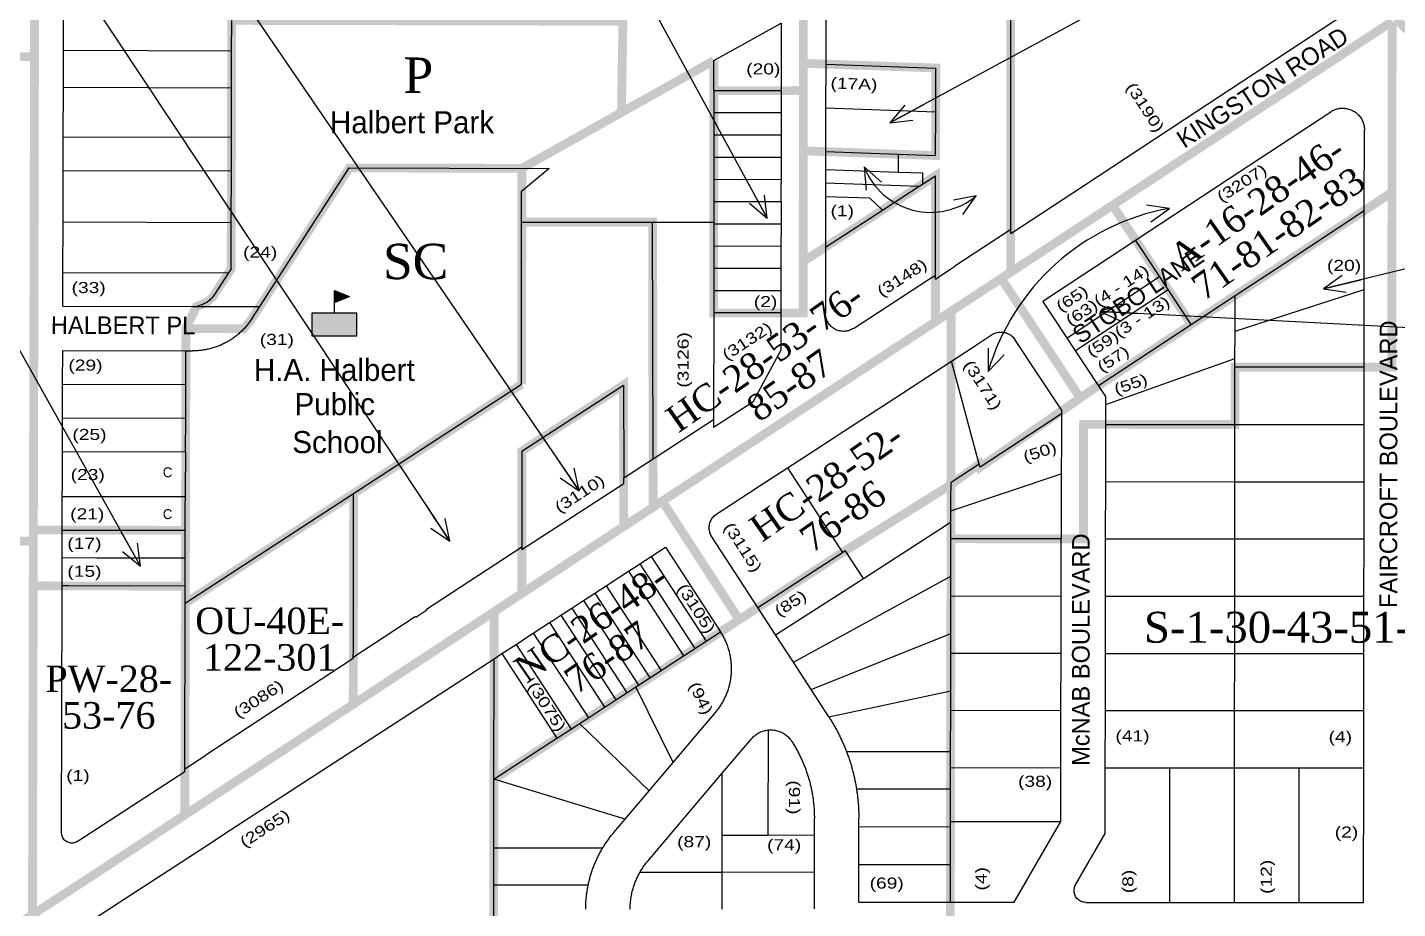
# Model space of a CAD drawing. Header units: millimetres. Extents: x 1745962 to 1749233, y 4525379 to 4529927.
# Drawn here: x 1747694 to 1748314, y 4528018 to 4528417 of the extents above; entities that cross this region are included whole.
import ezdxf
from ezdxf.enums import TextEntityAlignment as Align

# ---------------------------------------------------------------- set-up
doc = ezdxf.new("R2010")
doc.units = ezdxf.units.MM
doc.header["$LTSCALE"] = 10
doc.header["$MEASUREMENT"] = 0
for name, color, linetype in [('AROLL_ADDRESS', 44, 'Continuous'), ('AROLL_LOTS', 8, 'Continuous'), ('AROLL_ROADS', 7, 'Continuous'), ('CONSENT_AROLL', 8, 'Continuous'), ('INSTITUTE', 200, 'Continuous'), ('PARKS', 62, 'Continuous'), ('ZONING_STANDARDS', 140, 'Continuous'), ('ZONING_ZONES', 140, 'Continuous')]:
    doc.layers.add(name, color=color, linetype=linetype)
doc.styles.add('DUTCH', font='dutcheb.ttf')
doc.styles.add('Univers Condensed', font='UNVR57W.TTF')
doc.styles.add('Univers Light Condensed', font='unvr47a.ttf')

# ---------------------------------------------------------------- blocks, each defined once
blk = doc.blocks.new('PS')
at = {"layer": 'INSTITUTE'}
for p, q in [((0, 4.78), (0, 10.24)), ((0, 10.24), (6.82, 7.51)), ((0, 4.78), (6.82, 7.51)), ((0, 0), (0, 4.78))]:
    blk.add_line(p, q, dxfattribs=at)
blk.add_lwpolyline([(-10.24, -10.24), (10.24, -10.24), (10.24, 0), (-10.24, 0)], close=True, dxfattribs=at)
for points in [[(0, 10.24), (6.82, 7.51), (0, 4.78)], [(-10.24, 0), (10.24, 0), (-10.24, -10.24), (10.24, -10.24)]]:
    blk.add_solid(points, dxfattribs=at)
blk = doc.blocks.new('ARROW-1')
blk.add_line((0, 0), (1.75, 0))
blk.add_lwpolyline([(0.972, 0.389), (0, 0), (0.972, -0.389)])

msp = doc.modelspace()

# ---------------------------------------------------------------- linework, layer by layer
at = {"layer": 'AROLL_LOTS'}
for p, q in [((1748217.65, 4528375.15), (1748313.97, 4528438.43)), ((1748055.34, 4528429.93), (1748055.3, 4528400.2)), ((1748139.2, 4528341.76), (1748139.09, 4528425.04)), ((1747710.12, 4528406.44), (1747710.16, 4528420.16)), ((1747786.3, 4528406.27), (1747786.33, 4528419.99)), ((1748021.5, 4528411.12), (1748035.13, 4528418.66)), ((1748035.13, 4528418.66), (1748035.12, 4528411.11)), ((1748004.64, 4528401.77), (1748021.5, 4528411.12)), ((1748035.12, 4528411.11), (1748035.11, 4528388.19)), ((1747710.08, 4528389.69), (1747710.12, 4528406.44)), ((1747710.12, 4528406.44), (1747786.3, 4528406.27)), ((1747786.26, 4528389.51), (1747786.3, 4528406.27)), ((1748004.64, 4528388.21), (1748004.64, 4528401.77)), ((1748055.3, 4528400.2), (1748055.28, 4528380.39)), ((1748055.3, 4528400.2), (1748105.2, 4528398.43)), ((1748105.13, 4528378.62), (1748105.2, 4528398.43)), ((1747710.03, 4528367.29), (1747710.08, 4528389.69)), ((1747710.08, 4528389.69), (1747786.26, 4528389.51)), ((1747786.22, 4528367.12), (1747786.26, 4528389.51)), ((1748004.64, 4528388.21), (1748004.62, 4528378.12)), ((1748004.64, 4528388.21), (1748035.11, 4528388.19)), ((1748035.11, 4528388.19), (1748035.1, 4528378.1)), ((1748055.28, 4528380.39), (1748055.26, 4528360.58)), ((1748055.28, 4528380.39), (1748105.13, 4528378.62)), ((1748105.08, 4528358.82), (1748105.13, 4528378.62)), ((1748237.64, 4528348.15), (1748284.01, 4528378.64)), ((1748035.1, 4528378.1), (1748004.62, 4528378.12)), ((1748004.62, 4528378.12), (1748004.62, 4528368.03)), ((1748035.1, 4528378.1), (1748035.1, 4528368.01)), ((1748172.01, 4528345.17), (1748217.65, 4528375.15)), ((1747710.01, 4528359.21), (1747710.03, 4528367.29)), ((1747710.03, 4528367.29), (1747786.22, 4528367.12)), ((1747786.19, 4528359.04), (1747786.22, 4528367.12)), ((1748035.1, 4528368.01), (1748004.62, 4528368.03)), ((1748004.62, 4528368.03), (1748004.62, 4528357.97)), ((1748035.1, 4528368.01), (1748035.09, 4528357.96)), ((1748299.22, 4528333.91), (1748299.27, 4528370.4)), ((1748055.26, 4528360.58), (1748055.24, 4528352.5)), ((1748055.26, 4528360.58), (1748088.15, 4528359.41)), ((1747709.99, 4528352.05), (1747710.01, 4528359.21)), ((1747786.18, 4528351.88), (1747786.19, 4528359.04)), ((1748035.09, 4528357.96), (1748004.62, 4528357.97)), ((1748004.62, 4528357.97), (1748004.62, 4528349.44)), ((1748035.09, 4528357.96), (1748035.08, 4528349.42)), ((1748088.15, 4528359.41), (1748088.14, 4528351.33)), ((1748088.15, 4528359.41), (1748105.08, 4528358.82)), ((1747709.94, 4528328.74), (1747709.99, 4528352.05)), ((1747709.99, 4528352.05), (1747786.18, 4528351.88)), ((1747786.13, 4528328.56), (1747786.18, 4528351.88)), ((1747798.99, 4528290.45), (1747839.58, 4528353.2)), ((1747839.58, 4528353.2), (1747930.09, 4528353)), ((1747930.09, 4528353), (1747917.54, 4528342.51)), ((1748004.62, 4528349.44), (1748004.62, 4528347.91)), ((1748035.08, 4528347.89), (1748004.62, 4528347.91)), ((1748004.62, 4528347.91), (1748004.62, 4528346.39)), ((1748035.08, 4528349.42), (1748035.08, 4528347.89)), ((1748035.08, 4528347.89), (1748035.08, 4528346.38)), ((1748055.24, 4528352.5), (1748088.14, 4528351.33)), ((1748055.24, 4528352.5), (1748055.24, 4528346.4)), ((1748088.14, 4528351.33), (1748099.11, 4528350.95)), ((1748099.11, 4528350.95), (1748099.1, 4528345.82)), ((1748099.1, 4528345.82), (1748105.05, 4528349.68)), ((1748105.03, 4528319.41), (1748105.05, 4528349.68)), ((1748195.64, 4528320.52), (1748237.64, 4528348.15)), ((1747917.55, 4528328.65), (1747917.54, 4528342.51)), ((1748004.62, 4528346.39), (1748004.61, 4528337.86)), ((1748035.08, 4528337.84), (1748035.08, 4528346.38)), ((1748055.24, 4528346.4), (1748055.23, 4528340.3)), ((1748055.24, 4528346.4), (1748097.68, 4528344.9)), ((1748081.06, 4528334.13), (1748097.68, 4528344.9)), ((1748097.68, 4528344.9), (1748099.1, 4528345.82)), ((1748139.09, 4528323.55), (1748172.01, 4528345.17)), ((1748139.09, 4528325.38), (1748139.2, 4528341.76)), ((1748035.08, 4528337.84), (1748004.61, 4528337.86)), ((1748004.61, 4528337.86), (1748004.61, 4528328.73)), ((1748035.08, 4528337.84), (1748035.08, 4528327.78)), ((1748055.23, 4528340.3), (1748055.21, 4528317.38)), ((1748055.23, 4528340.3), (1748075.19, 4528339.6)), ((1748075.19, 4528339.6), (1748081.06, 4528334.13)), ((1748055.21, 4528317.38), (1748081.06, 4528334.13)), ((1748262.85, 4528310.02), (1748299.22, 4528333.91)), ((1748299.2, 4528306.69), (1748299.22, 4528333.91)), ((1747709.88, 4528305.88), (1747709.94, 4528328.74)), ((1747709.94, 4528328.74), (1747786.13, 4528328.56)), ((1747786.08, 4528307.56), (1747786.13, 4528328.56)), ((1747917.55, 4528328.65), (1747976.94, 4528328.67)), ((1747917.61, 4528255.28), (1747917.55, 4528328.65)), ((1747976.94, 4528328.67), (1748004.61, 4528328.73)), ((1747977.12, 4528223.36), (1747976.94, 4528328.67)), ((1748004.61, 4528328.73), (1748004.61, 4528327.8)), ((1748035.08, 4528327.78), (1748004.61, 4528327.8)), ((1748004.61, 4528327.8), (1748004.61, 4528317.73)), ((1748035.08, 4528327.78), (1748035.06, 4528317.72)), ((1748139.09, 4528325.38), (1748113.73, 4528308.72)), ((1748139.09, 4528323.55), (1748139.09, 4528325.38)), ((1748004.61, 4528317.73), (1748004.6, 4528307.69)), ((1748035.06, 4528317.72), (1748004.61, 4528317.73)), ((1748035.06, 4528317.72), (1748035.06, 4528307.66)), ((1748055.21, 4528317.38), (1748055.18, 4528287.5)), ((1748105.02, 4528310.24), (1748105.03, 4528319.41)), ((1748153.64, 4528292.9), (1748195.64, 4528320.52)), ((1748198.16, 4528316.71), (1748195.64, 4528320.52)), ((1748220.84, 4528282.39), (1748198.16, 4528316.71)), ((1748105.02, 4528304.73), (1748105.02, 4528310.24)), ((1747709.85, 4528290.64), (1747709.88, 4528305.88)), ((1747709.88, 4528305.88), (1747784.89, 4528305.71)), ((1747784.89, 4528305.71), (1747778.53, 4528295.87)), ((1747786.08, 4528307.56), (1747784.89, 4528305.71)), ((1748004.6, 4528307.69), (1748004.59, 4528297.62)), ((1748035.06, 4528307.66), (1748004.6, 4528307.69)), ((1748035.06, 4528307.66), (1748035.06, 4528297.61)), ((1748101.89, 4528302.64), (1748105.02, 4528304.73)), ((1748105.02, 4528302.9), (1748111.91, 4528307.51)), ((1748105.02, 4528302.9), (1748105.02, 4528304.73)), ((1748111.91, 4528307.51), (1748112.89, 4528308.16)), ((1748112.89, 4528308.16), (1748113.73, 4528308.72)), ((1748164.62, 4528276.28), (1748206.54, 4528304.03)), ((1748240.68, 4528295.46), (1748262.85, 4528310.02)), ((1748299.19, 4528298.22), (1748299.2, 4528306.69)), ((1748067.93, 4528280.56), (1748101.89, 4528302.64)), ((1748168.42, 4528270.51), (1748210.35, 4528298.26)), ((1748240.66, 4528279.31), (1748299.19, 4528298.22)), ((1748299.18, 4528292.13), (1748299.19, 4528298.22)), ((1748035.06, 4528297.61), (1748004.59, 4528297.62)), ((1748004.59, 4528297.62), (1748004.59, 4528287.56)), ((1748035.06, 4528297.61), (1748035.05, 4528287.55)), ((1748178.84, 4528254.73), (1748153.64, 4528292.9)), ((1748220.84, 4528282.39), (1748240.68, 4528295.46)), ((1748240.66, 4528282.48), (1748240.68, 4528295.46)), ((1748299.18, 4528277.57), (1748299.18, 4528292.13)), ((1747709.85, 4528290.64), (1747768.66, 4528290.52)), ((1747770.85, 4528290.51), (1747798.99, 4528290.45)), ((1747795.44, 4528284.95), (1747798.99, 4528290.45)), ((1748004.59, 4528287.56), (1748004.57, 4528241.2)), ((1748035.05, 4528287.55), (1748004.59, 4528287.56)), ((1748035.05, 4528287.55), (1748035.04, 4528270.79)), ((1748178.84, 4528254.73), (1748220.84, 4528282.39)), ((1748240.66, 4528279.31), (1748240.66, 4528282.48)), ((1748240.66, 4528275.99), (1748240.66, 4528279.31)), ((1748121.73, 4528271.91), (1748130.46, 4528277.66)), ((1748162.05, 4528243.68), (1748141.03, 4528275.49)), ((1748240.65, 4528269.5), (1748240.66, 4528275.99)), ((1748299.16, 4528263.01), (1748299.18, 4528277.57)), ((1747709.76, 4528255.3), (1747709.8, 4528270.53)), ((1747709.8, 4528270.53), (1747765.57, 4528270.41)), ((1747765.53, 4528255.18), (1747765.57, 4528270.41)), ((1747765.57, 4528270.41), (1747768.62, 4528270.41)), ((1748035.04, 4528270.79), (1748026.83, 4528255.67)), ((1748112.23, 4528265.74), (1748121.73, 4528271.91)), ((1748182.17, 4528246.07), (1748240.64, 4528266.98)), ((1748240.64, 4528266.98), (1748240.65, 4528269.5)), ((1748240.64, 4528263.01), (1748240.64, 4528266.98)), ((1748086.59, 4528249.07), (1748112.23, 4528265.74)), ((1748124.83, 4528219.17), (1748112.23, 4528265.74)), ((1748299.16, 4528263.01), (1748240.64, 4528263.01)), ((1748240.65, 4528237.11), (1748240.64, 4528263.01)), ((1748299.13, 4528237.1), (1748299.16, 4528263.01)), ((1747709.73, 4528240.05), (1747709.76, 4528255.3)), ((1747709.76, 4528255.3), (1747765.53, 4528255.18)), ((1747765.5, 4528239.93), (1747765.53, 4528255.18)), ((1747841.54, 4528205.86), (1747917.61, 4528255.28)), ((1747917.67, 4528224.98), (1747963.72, 4528254.96)), ((1747963.72, 4528254.96), (1747963.82, 4528214.7)), ((1748026.83, 4528255.67), (1748022.26, 4528247.24)), ((1748182.18, 4528249.73), (1748178.84, 4528254.73)), ((1748076.36, 4528242.43), (1748086.59, 4528249.07)), ((1748182.17, 4528246.07), (1748182.18, 4528249.73)), ((1748022.26, 4528247.24), (1748004.57, 4528235.75)), ((1748063.58, 4528234.1), (1748076.36, 4528242.43)), ((1748162.05, 4528243.68), (1748162.05, 4528241.86)), ((1748182.16, 4528237.13), (1748182.17, 4528246.07)), ((1747709.69, 4528224.82), (1747709.73, 4528240.05)), ((1747709.73, 4528240.05), (1747765.5, 4528239.93)), ((1747765.46, 4528224.73), (1747765.5, 4528239.93)), ((1747977.13, 4528221.55), (1748004.57, 4528239.38)), ((1748004.57, 4528241.2), (1748004.57, 4528239.38)), ((1748004.57, 4528239.38), (1748004.57, 4528235.75)), ((1748162.05, 4528241.86), (1748125.22, 4528217.74)), ((1748162.05, 4528241.86), (1748162.03, 4528229.53)), ((1748182.12, 4528211.22), (1748182.16, 4528237.13)), ((1748182.16, 4528237.13), (1748240.65, 4528237.11)), ((1748240.61, 4528211.21), (1748240.65, 4528237.11)), ((1748240.65, 4528237.11), (1748299.13, 4528237.1)), ((1748299.1, 4528211.19), (1748299.13, 4528237.1)), ((1748050.79, 4528225.79), (1748063.58, 4528234.1)), ((1748162.03, 4528229.53), (1748162.01, 4528214.79)), ((1747709.61, 4528189.32), (1747709.69, 4528224.82)), ((1747709.69, 4528224.82), (1747765.46, 4528224.73)), ((1747765.46, 4528224.73), (1747765.44, 4528215.46)), ((1747917.67, 4528224.98), (1747917.69, 4528184.72)), ((1747977.13, 4528221.55), (1747977.12, 4528223.36)), ((1748038.01, 4528217.48), (1748050.79, 4528225.79)), ((1747963.82, 4528212.89), (1747977.13, 4528221.55)), ((1748025.23, 4528209.17), (1748038.01, 4528217.48)), ((1748038.01, 4528217.48), (1748062.93, 4528179.16)), ((1748124.83, 4528219.17), (1748112.07, 4528210.77)), ((1748125.22, 4528217.74), (1748124.83, 4528219.17)), ((1747765.25, 4528189.2), (1747765.44, 4528215.46)), ((1747963.82, 4528214.7), (1747963.82, 4528212.89)), ((1747963.83, 4528210.45), (1747963.82, 4528212.89)), ((1748112.04, 4528198.08), (1748162.01, 4528214.79)), ((1748162.01, 4528214.79), (1748161.99, 4528200.05)), ((1748182.08, 4528185.32), (1748182.12, 4528211.22)), ((1748182.12, 4528211.22), (1748240.61, 4528211.21)), ((1748240.58, 4528185.3), (1748240.61, 4528211.21)), ((1748240.61, 4528211.21), (1748299.1, 4528211.19)), ((1748299.08, 4528185.29), (1748299.1, 4528211.19)), ((1747765.31, 4528156.27), (1747841.54, 4528205.86)), ((1747841.41, 4528135.13), (1747841.54, 4528205.86)), ((1747917.7, 4528180.46), (1747963.83, 4528210.45)), ((1748012.46, 4528200.87), (1748025.23, 4528209.17)), ((1748112.05, 4528204.43), (1748112.07, 4528209.89)), ((1748112.07, 4528209.89), (1748112.07, 4528210.77)), ((1747709.64, 4528204.56), (1747765.36, 4528204.47)), ((1748005.97, 4528196.65), (1748012.46, 4528200.87)), ((1748112.04, 4528198.08), (1748112.05, 4528204.43)), ((1748161.99, 4528200.05), (1748161.97, 4528185.31)), ((1748109.55, 4528191.38), (1748112.02, 4528192.97)), ((1748112.01, 4528191.74), (1748112.02, 4528192.97)), ((1748112.02, 4528192.97), (1748112.04, 4528198.08)), ((1747709.57, 4528176.67), (1747709.61, 4528189.32)), ((1747709.61, 4528189.32), (1747738.35, 4528189.26)), ((1747738.35, 4528189.26), (1747765.25, 4528189.2)), ((1747765.27, 4528176.56), (1747765.25, 4528189.2)), ((1748024.59, 4528154.23), (1748003.77, 4528186.28)), ((1748072.36, 4528167.44), (1748109.55, 4528191.38)), ((1748111.99, 4528185.4), (1748112.01, 4528191.74)), ((1747874.56, 4528153.52), (1747917.7, 4528181.73)), ((1747917.69, 4528184.72), (1747917.7, 4528181.73)), ((1747917.7, 4528181.73), (1747917.7, 4528181.36)), ((1747917.7, 4528181.36), (1747917.7, 4528180.46)), ((1747976.26, 4528177.34), (1747982.82, 4528181.6)), ((1747982.82, 4528181.6), (1748007.72, 4528143.26)), ((1748062.93, 4528179.16), (1748064.2, 4528179.99)), ((1748072.36, 4528167.44), (1748064.2, 4528179.99)), ((1748161.97, 4528185.31), (1748111.99, 4528185.4)), ((1748112.04, 4528168.38), (1748111.99, 4528185.4)), ((1748161.94, 4528159.45), (1748161.97, 4528185.31)), ((1748182.05, 4528159.41), (1748182.08, 4528185.32)), ((1748182.08, 4528185.32), (1748240.58, 4528185.3)), ((1748240.55, 4528159.4), (1748240.58, 4528185.3)), ((1748240.58, 4528185.3), (1748299.08, 4528185.29)), ((1748299.04, 4528159.39), (1748299.08, 4528185.29)), ((1747709.55, 4528164.03), (1747709.57, 4528176.67)), ((1747725.29, 4528176.64), (1747709.57, 4528176.67)), ((1747765.27, 4528176.56), (1747725.29, 4528176.64)), ((1747765.3, 4528163.91), (1747765.27, 4528176.56)), ((1747970.04, 4528173.29), (1747971.15, 4528174.01)), ((1747971.15, 4528174.01), (1747976.26, 4528177.34)), ((1747971.15, 4528174.01), (1747996.06, 4528135.68)), ((1747976.26, 4528177.34), (1748001.17, 4528139)), ((1748050.15, 4528170.84), (1748062.93, 4528179.16)), ((1747957.26, 4528164.98), (1747966.04, 4528170.69)), ((1747966.04, 4528170.69), (1747970.04, 4528173.29)), ((1747966.04, 4528170.69), (1747990.94, 4528132.35)), ((1748037.37, 4528162.54), (1748050.15, 4528170.84)), ((1748040.67, 4528129.48), (1748112.04, 4528168.38)), ((1748112.02, 4528159.56), (1748112.04, 4528168.38)), ((1747709.29, 4528052.23), (1747709.55, 4528161.4)), ((1747712.24, 4528164.02), (1747709.55, 4528164.03)), ((1747709.55, 4528161.4), (1747709.55, 4528164.03)), ((1747765.3, 4528163.91), (1747712.24, 4528164.02)), ((1747765.31, 4528156.27), (1747765.3, 4528163.91)), ((1747950.71, 4528160.72), (1747955.82, 4528164.05)), ((1747955.82, 4528164.05), (1747957.26, 4528164.98)), ((1747955.82, 4528164.05), (1747980.73, 4528125.71)), ((1748024.59, 4528154.23), (1748037.37, 4528162.54)), ((1748032.62, 4528141.86), (1748072.36, 4528167.44)), ((1747765.14, 4528081.98), (1747765.31, 4528156.27)), ((1747940.4, 4528154.02), (1747944.48, 4528156.68)), ((1747944.48, 4528156.68), (1747945.6, 4528157.4)), ((1747945.6, 4528157.4), (1747950.71, 4528160.72)), ((1747945.6, 4528157.4), (1747970.51, 4528119.07)), ((1747950.71, 4528160.72), (1747975.61, 4528122.38)), ((1748111.99, 4528142.48), (1748112.02, 4528159.56)), ((1748112.02, 4528159.56), (1748161.94, 4528159.45)), ((1748161.89, 4528133.55), (1748161.94, 4528159.45)), ((1748182.01, 4528133.51), (1748182.05, 4528159.41)), ((1748182.05, 4528159.41), (1748240.55, 4528159.4)), ((1748240.52, 4528133.5), (1748240.55, 4528159.4)), ((1748240.55, 4528159.4), (1748299.04, 4528159.39)), ((1748299.02, 4528133.48), (1748299.04, 4528159.39)), ((1747841.4, 4528131.84), (1747869.45, 4528150.19)), ((1747869.45, 4528150.19), (1747869.63, 4528149.93)), ((1747869.63, 4528149.93), (1747874.73, 4528153.27)), ((1747874.56, 4528153.52), (1747874.73, 4528153.27)), ((1747931.72, 4528148.37), (1747935.4, 4528150.77)), ((1747935.4, 4528150.77), (1747940.4, 4528154.02)), ((1747935.4, 4528150.77), (1747960.31, 4528112.44)), ((1747940.4, 4528154.02), (1747965.3, 4528115.68)), ((1748032.62, 4528141.86), (1748024.59, 4528154.23)), ((1747918.94, 4528140.06), (1747922.91, 4528142.65)), ((1747922.91, 4528142.65), (1747930.29, 4528147.44)), ((1747922.91, 4528142.65), (1747947.82, 4528104.31)), ((1747930.29, 4528147.44), (1747931.72, 4528148.37)), ((1747930.29, 4528147.44), (1747955.2, 4528109.11)), ((1748001.17, 4528139), (1748007.72, 4528143.26)), ((1747908.72, 4528133.42), (1747915.11, 4528137.57)), ((1747915.11, 4528137.57), (1747918.94, 4528140.06)), ((1747915.11, 4528137.57), (1747940.01, 4528099.23)), ((1747996.06, 4528135.68), (1748001.17, 4528139)), ((1748040.67, 4528129.48), (1748032.62, 4528141.86)), ((1748048.7, 4528117.12), (1748111.99, 4528142.48)), ((1748111.98, 4528133.64), (1748111.99, 4528142.48)), ((1747841.39, 4528131.14), (1747774.64, 4528087.5)), ((1747782.8, 4528051.64), (1747905.13, 4528131.09)), ((1747841.39, 4528131.48), (1747841.4, 4528131.84)), ((1747841.39, 4528131.14), (1747841.39, 4528131.48)), ((1747841.4, 4528131.84), (1747841.41, 4528135.13)), ((1747905.05, 4528076.5), (1747905.13, 4528131.09)), ((1747905.13, 4528131.09), (1747908.72, 4528133.42)), ((1747908.72, 4528133.42), (1747933.62, 4528095.08)), ((1747982.17, 4528126.65), (1747990.94, 4528132.35)), ((1747990.94, 4528132.35), (1747994.95, 4528134.96)), ((1747994.95, 4528134.96), (1747996.06, 4528135.68)), ((1748111.94, 4528116.57), (1748111.98, 4528133.64)), ((1748111.98, 4528133.64), (1748161.89, 4528133.55)), ((1748161.86, 4528107.64), (1748161.89, 4528133.55)), ((1748181.97, 4528107.61), (1748182.01, 4528133.51)), ((1748182.01, 4528133.51), (1748240.52, 4528133.5)), ((1748240.48, 4528107.6), (1748240.52, 4528133.5)), ((1748240.52, 4528133.5), (1748299.02, 4528133.48)), ((1748299, 4528107.58), (1748299.02, 4528133.48)), ((1747975.61, 4528122.38), (1747980.73, 4528125.71)), ((1747980.73, 4528125.71), (1747982.17, 4528126.65)), ((1748048.7, 4528117.12), (1748040.67, 4528129.48)), ((1747965.3, 4528115.68), (1747969.4, 4528118.35)), ((1747969.4, 4528118.35), (1747970.51, 4528119.07)), ((1747986.23, 4528084.1), (1747969.4, 4528118.35)), ((1747970.51, 4528119.07), (1747975.61, 4528122.38)), ((1747956.62, 4528110.03), (1747960.31, 4528112.44)), ((1747960.31, 4528112.44), (1747965.3, 4528115.68)), ((1748056.72, 4528104.79), (1748048.7, 4528117.12)), ((1748056.72, 4528104.79), (1748111.94, 4528116.57)), ((1748111.92, 4528107.74), (1748111.94, 4528116.57)), ((1747947.82, 4528104.31), (1747955.2, 4528109.11)), ((1747955.2, 4528109.11), (1747956.62, 4528110.03)), ((1747986.23, 4528084.1), (1748005.39, 4528106.69)), ((1748111.88, 4528089.14), (1748111.92, 4528107.74)), ((1748111.92, 4528107.74), (1748161.86, 4528107.64)), ((1748161.82, 4528081.74), (1748161.86, 4528107.64)), ((1748181.94, 4528081.7), (1748181.97, 4528107.61)), ((1748181.97, 4528107.61), (1748240.48, 4528107.6)), ((1748240.45, 4528081.69), (1748240.48, 4528107.6)), ((1748240.48, 4528107.6), (1748299, 4528107.58)), ((1748298.97, 4528081.68), (1748299, 4528107.58)), ((1747933.62, 4528095.08), (1747940.01, 4528099.23)), ((1747940.01, 4528099.23), (1747943.84, 4528101.73)), ((1747943.84, 4528101.73), (1747947.82, 4528104.31)), ((1747975.38, 4528071.32), (1747943.84, 4528101.73)), ((1747905.05, 4528076.5), (1747933.62, 4528095.08)), ((1748008.46, 4528079.22), (1748021.84, 4528094.99)), ((1748029.33, 4528051.29), (1748029.42, 4528098.85)), ((1747765.13, 4528081.28), (1747774.64, 4528087.5)), ((1748064.7, 4528089.12), (1748111.88, 4528089.14)), ((1748111.87, 4528081.84), (1748111.88, 4528089.14)), ((1747765.12, 4528080.09), (1747765.13, 4528081.28)), ((1747765.13, 4528081.63), (1747765.14, 4528081.98)), ((1747765.13, 4528081.28), (1747765.13, 4528081.63)), ((1747975.38, 4528071.32), (1747986.23, 4528084.1)), ((1748111.85, 4528072.24), (1748111.87, 4528081.84)), ((1748111.87, 4528081.84), (1748161.82, 4528081.74)), ((1748161.79, 4528057.36), (1748161.82, 4528081.74)), ((1748181.89, 4528051.97), (1748181.94, 4528081.7)), ((1748181.94, 4528081.7), (1748211.19, 4528081.7)), ((1748211.14, 4528020.78), (1748211.19, 4528081.7)), ((1748211.19, 4528081.7), (1748240.45, 4528081.69)), ((1748240.4, 4528020.76), (1748240.45, 4528081.69)), ((1748240.45, 4528081.69), (1748269.71, 4528081.68)), ((1748269.65, 4528020.74), (1748269.71, 4528081.68)), ((1748269.71, 4528081.68), (1748298.97, 4528081.68)), ((1748298.91, 4528020.72), (1748298.97, 4528081.68)), ((1747716.36, 4528048.38), (1747765.12, 4528080.09)), ((1747905.01, 4528045.29), (1747905.05, 4528076.5)), ((1747964.53, 4528058.54), (1747905.05, 4528076.5)), ((1747974.72, 4528039.44), (1748008.46, 4528079.22)), ((1748008.47, 4528051.24), (1748008.46, 4528079.22)), ((1747964.53, 4528058.54), (1747975.38, 4528071.32)), ((1748069.24, 4528072.22), (1748111.85, 4528072.24)), ((1748111.83, 4528057.45), (1748111.85, 4528072.24)), ((1747959.38, 4528052.45), (1747964.53, 4528058.54)), ((1748050.18, 4528051.35), (1748050.17, 4528058.97)), ((1748070.29, 4528055.08), (1748070.29, 4528058.98)), ((1748111.82, 4528054.99), (1748111.83, 4528057.45)), ((1748111.83, 4528057.45), (1748161.79, 4528057.36)), ((1748140.7, 4528020.83), (1748161.79, 4528057.36)), ((1747777.62, 4528048.28), (1747782.8, 4528051.64)), ((1748008.47, 4528051.24), (1748029.33, 4528051.29)), ((1748008.47, 4528034.52), (1748008.47, 4528051.24)), ((1748029.33, 4528051.29), (1748050.18, 4528051.35)), ((1748050.18, 4528034.58), (1748050.18, 4528051.35)), ((1748070.29, 4528055.08), (1748111.82, 4528054.99)), ((1748070.3, 4528037.99), (1748070.29, 4528055.08)), ((1748111.78, 4528037.93), (1748111.82, 4528054.99)), ((1748168.49, 4528028.74), (1748181.89, 4528051.97)), ((1747717.78, 4528009.42), (1747777.62, 4528048.28)), ((1747904.99, 4528028.54), (1747905.01, 4528045.29)), ((1747954.26, 4528045.31), (1747905.01, 4528045.29)), ((1748070.3, 4528037.99), (1748111.78, 4528037.93)), ((1748070.3, 4528020.91), (1748070.3, 4528037.99)), ((1748111.75, 4528020.86), (1748111.78, 4528037.93)), ((1747971.24, 4528034.51), (1748008.47, 4528034.52)), ((1748008.47, 4528034.52), (1748050.18, 4528034.58)), ((1748008.48, 4528017.8), (1748008.47, 4528034.52)), ((1748050.19, 4528017.82), (1748050.18, 4528034.58)), ((1747904.96, 4528011.78), (1747904.99, 4528028.54)), ((1747947.75, 4528028.56), (1747904.99, 4528028.54)), ((1748070.3, 4528020.91), (1748111.75, 4528020.86)), ((1748111.75, 4528020.86), (1748140.7, 4528020.83)), ((1748173.07, 4528020.81), (1748211.14, 4528020.78)), ((1748211.14, 4528020.78), (1748240.4, 4528020.76)), ((1748240.4, 4528020.76), (1748269.65, 4528020.74)), ((1748269.65, 4528020.74), (1748298.91, 4528020.72))]:
    msp.add_line(p, q, dxfattribs=at)
for points in [[(1748284.01, 4528378.64), (1748284.43, 4528378.91), (1748284.87, 4528379.15), (1748285.32, 4528379.36), (1748285.78, 4528379.56), (1748286.25, 4528379.73), (1748286.73, 4528379.88), (1748287.21, 4528380), (1748287.7, 4528380.1), (1748288.2, 4528380.18), (1748288.7, 4528380.23), (1748289.2, 4528380.25), (1748289.69, 4528380.25), (1748290.19, 4528380.23), (1748290.69, 4528380.17), (1748291.18, 4528380.1), (1748291.67, 4528379.99), (1748292.15, 4528379.86), (1748292.63, 4528379.71), (1748293.46, 4528379.38)], [(1748293.46, 4528379.38), (1748293.92, 4528379.16), (1748294.36, 4528378.92), (1748294.78, 4528378.67), (1748295.19, 4528378.38), (1748295.59, 4528378.08), (1748295.97, 4528377.75), (1748296.34, 4528377.41), (1748296.68, 4528377.05), (1748297.01, 4528376.68), (1748297.31, 4528376.28), (1748297.61, 4528375.87), (1748297.87, 4528375.44), (1748298.11, 4528375.01), (1748298.34, 4528374.57), (1748298.54, 4528374.1), (1748298.72, 4528373.64), (1748298.87, 4528373.17), (1748299, 4528372.68), (1748299.1, 4528372.19), (1748299.18, 4528371.7), (1748299.23, 4528371.2), (1748299.27, 4528370.4)], [(1747778.53, 4528295.87), (1747778.24, 4528295.46), (1747777.95, 4528295.06), (1747777.63, 4528294.67), (1747777.3, 4528294.29), (1747776.95, 4528293.93), (1747776.59, 4528293.59), (1747776.22, 4528293.26), (1747775.82, 4528292.94), (1747775.42, 4528292.65), (1747775.01, 4528292.37), (1747774.58, 4528292.11), (1747774.14, 4528291.87), (1747773.69, 4528291.65), (1747773.24, 4528291.44), (1747772.78, 4528291.25), (1747772.31, 4528291.09), (1747771.82, 4528290.95), (1747771.34, 4528290.82), (1747770.85, 4528290.51)], [(1747768.66, 4528290.52), (1747769.36, 4528290.51), (1747769.87, 4528290.51), (1747770.36, 4528290.51), (1747770.85, 4528290.51)], [(1748067.93, 4528280.56), (1748067.51, 4528280.31), (1748067.06, 4528280.07), (1748066.61, 4528279.87), (1748066.14, 4528279.68), (1748065.67, 4528279.54), (1748065.18, 4528279.42), (1748064.69, 4528279.32), (1748064.19, 4528279.26), (1748063.69, 4528279.23), (1748063.19, 4528279.23), (1748062.69, 4528279.26), (1748062.2, 4528279.32), (1748061.7, 4528279.41), (1748061.22, 4528279.53), (1748060.75, 4528279.67), (1748060.28, 4528279.85), (1748059.82, 4528280.06), (1748059.38, 4528280.29), (1748058.94, 4528280.55), (1748058.54, 4528280.83), (1748058.14, 4528281.13), (1748057.76, 4528281.47), (1748057.41, 4528281.82), (1748057.08, 4528282.2), (1748056.77, 4528282.59), (1748056.49, 4528283.01), (1748056.24, 4528283.43), (1748056, 4528283.87), (1748055.79, 4528284.33), (1748055.61, 4528284.8), (1748055.47, 4528285.27), (1748055.35, 4528285.76), (1748055.26, 4528286.26), (1748055.2, 4528286.75), (1748055.18, 4528287.5)], [(1747795.44, 4528284.95), (1747795.16, 4528284.53), (1747794.87, 4528284.12), (1747794.59, 4528283.7), (1747794.3, 4528283.3), (1747793.99, 4528282.9), (1747793.68, 4528282.51), (1747793.37, 4528282.11), (1747793.05, 4528281.73), (1747792.73, 4528281.35), (1747792.4, 4528280.98), (1747792.06, 4528280.6), (1747791.71, 4528280.24), (1747791.37, 4528279.88), (1747791.01, 4528279.54), (1747790.65, 4528279.19), (1747790.29, 4528278.84), (1747789.92, 4528278.5), (1747789.54, 4528278.18), (1747789.17, 4528277.85), (1747788.78, 4528277.53), (1747788.39, 4528277.22), (1747787.99, 4528276.91), (1747787.59, 4528276.62), (1747787.19, 4528276.33), (1747786.78, 4528276.03), (1747786.36, 4528275.75), (1747785.95, 4528275.47), (1747785.52, 4528275.21), (1747785.1, 4528274.95), (1747784.67, 4528274.7), (1747784.23, 4528274.45), (1747783.8, 4528274.21), (1747783.35, 4528273.98), (1747782.91, 4528273.75), (1747782.46, 4528273.53), (1747782, 4528273.32), (1747781.55, 4528273.11), (1747781.09, 4528272.91), (1747780.62, 4528272.72), (1747780.16, 4528272.54), (1747779.69, 4528272.36), (1747779.22, 4528272.19), (1747778.76, 4528272.03), (1747778.28, 4528271.88), (1747777.8, 4528271.73), (1747777.32, 4528271.59), (1747776.84, 4528271.46), (1747776.35, 4528271.33), (1747775.87, 4528271.22), (1747775.38, 4528271.11), (1747774.89, 4528271), (1747774.4, 4528270.91), (1747773.9, 4528270.83), (1747773.41, 4528270.75), (1747772.91, 4528270.68), (1747772.42, 4528270.62), (1747771.92, 4528270.56), (1747771.43, 4528270.52), (1747770.92, 4528270.48), (1747770.43, 4528270.45), (1747769.92, 4528270.43), (1747769.42, 4528270.41), (1747768.62, 4528270.41)], [(1748130.46, 4528277.66), (1748130.89, 4528277.92), (1748131.33, 4528278.15), (1748131.79, 4528278.36), (1748132.26, 4528278.54), (1748132.74, 4528278.67), (1748133.22, 4528278.78), (1748133.72, 4528278.86), (1748134.22, 4528278.91), (1748134.71, 4528278.93), (1748135.22, 4528278.91), (1748135.71, 4528278.85), (1748136.2, 4528278.77), (1748136.69, 4528278.65), (1748137.17, 4528278.5), (1748137.63, 4528278.32), (1748138.09, 4528278.11), (1748138.53, 4528277.87), (1748138.95, 4528277.6), (1748139.35, 4528277.31), (1748139.73, 4528276.99), (1748140.1, 4528276.65), (1748140.43, 4528276.28), (1748141.03, 4528275.49)], [(1748003.77, 4528186.28), (1748003.51, 4528186.7), (1748003.28, 4528187.14), (1748003.08, 4528187.6), (1748002.91, 4528188.07), (1748002.78, 4528188.56), (1748002.67, 4528189.05), (1748002.6, 4528189.54), (1748002.56, 4528190.04), (1748002.56, 4528190.54), (1748002.58, 4528191.03), (1748002.65, 4528191.54), (1748002.74, 4528192.02), (1748002.86, 4528192.51), (1748003.03, 4528192.98), (1748003.22, 4528193.45), (1748003.44, 4528193.89), (1748003.69, 4528194.32), (1748003.97, 4528194.74), (1748004.27, 4528195.14), (1748004.6, 4528195.52), (1748004.95, 4528195.87), (1748005.34, 4528196.19), (1748005.97, 4528196.65)], [(1748005.39, 4528106.69), (1748005.88, 4528107.29), (1748006.19, 4528107.68), (1748006.5, 4528108.07), (1748006.79, 4528108.47), (1748007.09, 4528108.88), (1748007.37, 4528109.29), (1748007.64, 4528109.71), (1748007.91, 4528110.14), (1748008.18, 4528110.56), (1748008.44, 4528110.99), (1748008.69, 4528111.41), (1748008.93, 4528111.85), (1748009.17, 4528112.29), (1748009.39, 4528112.74), (1748009.62, 4528113.19), (1748009.83, 4528113.64), (1748010.03, 4528114.09), (1748010.24, 4528114.55), (1748010.43, 4528115.02), (1748010.61, 4528115.48), (1748010.79, 4528115.95), (1748010.95, 4528116.42), (1748011.12, 4528116.89), (1748011.27, 4528117.37), (1748011.42, 4528117.84), (1748011.56, 4528118.32), (1748011.69, 4528118.81), (1748011.81, 4528119.29), (1748011.92, 4528119.78), (1748012.03, 4528120.27), (1748012.13, 4528120.76), (1748012.21, 4528121.25), (1748012.3, 4528121.75), (1748012.37, 4528122.24), (1748012.44, 4528122.74), (1748012.5, 4528123.24), (1748012.55, 4528123.73), (1748012.58, 4528124.22), (1748012.62, 4528124.73), (1748012.64, 4528125.23), (1748012.66, 4528125.73), (1748012.67, 4528126.23), (1748012.68, 4528126.73), (1748012.67, 4528127.23), (1748012.65, 4528127.72), (1748012.63, 4528128.22), (1748012.6, 4528128.72), (1748012.55, 4528129.23), (1748012.51, 4528129.72), (1748012.46, 4528130.22), (1748012.39, 4528130.71), (1748012.32, 4528131.21), (1748012.23, 4528131.7), (1748012.15, 4528132.19), (1748012.06, 4528132.68), (1748011.95, 4528133.18), (1748011.84, 4528133.66), (1748011.72, 4528134.15), (1748011.59, 4528134.63), (1748011.46, 4528135.11), (1748011.32, 4528135.59), (1748011.16, 4528136.07), (1748011, 4528136.54), (1748010.83, 4528137.01), (1748010.67, 4528137.48), (1748010.48, 4528137.95), (1748010.3, 4528138.41), (1748010.09, 4528138.87), (1748009.89, 4528139.32), (1748009.67, 4528139.78), (1748009.46, 4528140.23), (1748009.23, 4528140.68), (1748009, 4528141.12), (1748008.76, 4528141.56), (1748008.51, 4528141.99), (1748008.25, 4528142.42), (1748008, 4528142.84), (1748007.72, 4528143.26)], [(1748056.72, 4528104.79), (1748056.98, 4528104.37), (1748057.25, 4528103.95), (1748057.52, 4528103.53), (1748057.78, 4528103.1), (1748058.04, 4528102.68), (1748058.3, 4528102.25), (1748058.55, 4528101.81), (1748058.81, 4528101.39), (1748059.06, 4528100.95), (1748059.31, 4528100.52), (1748059.56, 4528100.08), (1748059.8, 4528099.65), (1748060.04, 4528099.21), (1748060.28, 4528098.77), (1748060.51, 4528098.33), (1748060.74, 4528097.89), (1748060.98, 4528097.44), (1748061.2, 4528096.99), (1748061.42, 4528096.55), (1748061.65, 4528096.1), (1748061.87, 4528095.65), (1748062.08, 4528095.2), (1748062.3, 4528094.75), (1748062.51, 4528094.29), (1748062.72, 4528093.84), (1748062.92, 4528093.39), (1748063.13, 4528092.93), (1748063.33, 4528092.47), (1748063.52, 4528092.01), (1748063.72, 4528091.55), (1748063.92, 4528091.09), (1748064.11, 4528090.62), (1748064.29, 4528090.16), (1748064.47, 4528089.7), (1748064.7, 4528089.12)], [(1748021.84, 4528094.99), (1748022.17, 4528095.35), (1748022.52, 4528095.7), (1748022.89, 4528096.04), (1748023.27, 4528096.37), (1748023.66, 4528096.68), (1748024.07, 4528096.96), (1748024.49, 4528097.23), (1748024.93, 4528097.48), (1748025.37, 4528097.71), (1748025.82, 4528097.93), (1748026.29, 4528098.12), (1748026.76, 4528098.28), (1748027.24, 4528098.44), (1748027.72, 4528098.57), (1748028.2, 4528098.67), (1748028.7, 4528098.76), (1748029.42, 4528098.85)], [(1748029.42, 4528098.85), (1748029.92, 4528098.88), (1748030.42, 4528098.89), (1748030.92, 4528098.88), (1748031.41, 4528098.85), (1748031.92, 4528098.79), (1748032.41, 4528098.71), (1748032.9, 4528098.61), (1748033.39, 4528098.49), (1748033.87, 4528098.35), (1748034.34, 4528098.18), (1748034.8, 4528098.01), (1748035.26, 4528097.8), (1748035.7, 4528097.58), (1748036.14, 4528097.33), (1748036.57, 4528097.07), (1748036.98, 4528096.78), (1748037.38, 4528096.49), (1748037.77, 4528096.17), (1748038.14, 4528095.84), (1748038.5, 4528095.49), (1748038.85, 4528095.13), (1748039.17, 4528094.75), (1748039.47, 4528094.36), (1748039.85, 4528093.83)], [(1748039.85, 4528093.83), (1748040.11, 4528093.41), (1748040.38, 4528092.99), (1748040.65, 4528092.57), (1748040.9, 4528092.14), (1748041.16, 4528091.71), (1748041.42, 4528091.28), (1748041.67, 4528090.85), (1748041.92, 4528090.42), (1748042.16, 4528089.97), (1748042.4, 4528089.54), (1748042.64, 4528089.1), (1748042.87, 4528088.65), (1748043.11, 4528088.21), (1748043.32, 4528087.77), (1748043.55, 4528087.32), (1748043.77, 4528086.87), (1748043.98, 4528086.42), (1748044.2, 4528085.97), (1748044.41, 4528085.52), (1748044.62, 4528085.05), (1748044.81, 4528084.61), (1748045.02, 4528084.14), (1748045.21, 4528083.68), (1748045.4, 4528083.22), (1748045.59, 4528082.75), (1748045.77, 4528082.29), (1748045.95, 4528081.82), (1748046.13, 4528081.36), (1748046.31, 4528080.88), (1748046.48, 4528080.41), (1748046.64, 4528079.94), (1748046.8, 4528079.47), (1748046.96, 4528079), (1748047.11, 4528078.52), (1748047.27, 4528078.04), (1748047.41, 4528077.57), (1748047.56, 4528077.09), (1748047.69, 4528076.61), (1748047.84, 4528076.13), (1748047.97, 4528075.65), (1748048.09, 4528075.16), (1748048.21, 4528074.68), (1748048.33, 4528074.19), (1748048.45, 4528073.7), (1748048.57, 4528073.22), (1748048.68, 4528072.74), (1748048.79, 4528072.24), (1748048.88, 4528071.75), (1748048.98, 4528071.26), (1748049.07, 4528070.77), (1748049.17, 4528070.28), (1748049.25, 4528069.79), (1748049.34, 4528069.29), (1748049.41, 4528068.8), (1748049.49, 4528068.3), (1748049.56, 4528067.81), (1748049.63, 4528067.32), (1748049.69, 4528066.82), (1748049.76, 4528066.33), (1748049.81, 4528065.83), (1748049.86, 4528065.33), (1748049.91, 4528064.83), (1748049.95, 4528064.33), (1748049.99, 4528063.84), (1748050.03, 4528063.33), (1748050.06, 4528062.84), (1748050.09, 4528062.34), (1748050.11, 4528061.84), (1748050.13, 4528061.34), (1748050.15, 4528060.84), (1748050.16, 4528060.34), (1748050.17, 4528059.84), (1748050.17, 4528058.97)], [(1748064.7, 4528089.12), (1748064.87, 4528088.65), (1748065.05, 4528088.18), (1748065.22, 4528087.71), (1748065.39, 4528087.24), (1748065.56, 4528086.77), (1748065.73, 4528086.3), (1748065.88, 4528085.83), (1748066.04, 4528085.35), (1748066.2, 4528084.88), (1748066.35, 4528084.4), (1748066.5, 4528083.92), (1748066.65, 4528083.45), (1748066.79, 4528082.96), (1748066.93, 4528082.49), (1748067.07, 4528082.01), (1748067.21, 4528081.53), (1748067.34, 4528081.04), (1748067.47, 4528080.56), (1748067.59, 4528080.08), (1748067.72, 4528079.6), (1748067.84, 4528079.11), (1748067.96, 4528078.62), (1748068.07, 4528078.14), (1748068.19, 4528077.65), (1748068.3, 4528077.15), (1748068.4, 4528076.67), (1748068.51, 4528076.18), (1748068.61, 4528075.7), (1748068.71, 4528075.21), (1748068.8, 4528074.72), (1748068.9, 4528074.22), (1748068.98, 4528073.73), (1748069.07, 4528073.24), (1748069.15, 4528072.74), (1748069.24, 4528072.22)], [(1748069.24, 4528072.22), (1748069.32, 4528071.73), (1748069.39, 4528071.23), (1748069.46, 4528070.73), (1748069.53, 4528070.24), (1748069.59, 4528069.75), (1748069.66, 4528069.25), (1748069.72, 4528068.76), (1748069.78, 4528068.26), (1748069.83, 4528067.76), (1748069.88, 4528067.26), (1748069.93, 4528066.76), (1748069.98, 4528066.27), (1748070.01, 4528065.77), (1748070.05, 4528065.27), (1748070.09, 4528064.77), (1748070.12, 4528064.28), (1748070.16, 4528063.77), (1748070.18, 4528063.27), (1748070.2, 4528062.77), (1748070.22, 4528062.28), (1748070.25, 4528061.78), (1748070.26, 4528061.28), (1748070.27, 4528060.77), (1748070.28, 4528060.28), (1748070.29, 4528059.77), (1748070.29, 4528058.98)], [(1747716.36, 4528048.38), (1747715.92, 4528048.12), (1747715.46, 4528047.93), (1747714.99, 4528047.78), (1747714.49, 4528047.68), (1747713.99, 4528047.64), (1747713.49, 4528047.65), (1747713, 4528047.72), (1747712.51, 4528047.84), (1747712.04, 4528048.01), (1747711.6, 4528048.23), (1747711.18, 4528048.51), (1747710.79, 4528048.82), (1747710.44, 4528049.18), (1747710.13, 4528049.57), (1747709.86, 4528049.99), (1747709.65, 4528050.44), (1747709.48, 4528050.91), (1747709.36, 4528051.4), (1747709.29, 4528052.23)], [(1747954.26, 4528045.31), (1747954.52, 4528045.74), (1747954.78, 4528046.16), (1747955.05, 4528046.59), (1747955.32, 4528047.01), (1747955.6, 4528047.43), (1747955.87, 4528047.85), (1747956.16, 4528048.26), (1747956.44, 4528048.66), (1747956.74, 4528049.08), (1747957.03, 4528049.48), (1747957.32, 4528049.88), (1747957.62, 4528050.28), (1747957.93, 4528050.67), (1747958.23, 4528051.07), (1747958.56, 4528051.46), (1747958.86, 4528051.85), (1747959.38, 4528052.45)], [(1747947.75, 4528028.56), (1747947.85, 4528029.05), (1747947.96, 4528029.54), (1747948.06, 4528030.02), (1747948.18, 4528030.51), (1747948.3, 4528030.99), (1747948.43, 4528031.48), (1747948.56, 4528031.96), (1747948.69, 4528032.44), (1747948.83, 4528032.92), (1747948.98, 4528033.4), (1747949.13, 4528033.88), (1747949.27, 4528034.36), (1747949.43, 4528034.83), (1747949.6, 4528035.3), (1747949.76, 4528035.78), (1747949.93, 4528036.25), (1747950.1, 4528036.72), (1747950.29, 4528037.18), (1747950.47, 4528037.65), (1747950.66, 4528038.11), (1747950.85, 4528038.57), (1747951.04, 4528039.03), (1747951.25, 4528039.49), (1747951.45, 4528039.94), (1747951.65, 4528040.4), (1747951.87, 4528040.85), (1747952.09, 4528041.3), (1747952.31, 4528041.75), (1747952.54, 4528042.2), (1747952.77, 4528042.64), (1747953, 4528043.08), (1747953.24, 4528043.52), (1747953.48, 4528043.96), (1747953.72, 4528044.4), (1747953.97, 4528044.83), (1747954.26, 4528045.31)], [(1747971.24, 4528034.51), (1747971.5, 4528034.93), (1747971.76, 4528035.36), (1747972.02, 4528035.78), (1747972.29, 4528036.2), (1747972.56, 4528036.62), (1747972.85, 4528037.04), (1747973.15, 4528037.45), (1747973.44, 4528037.85), (1747973.74, 4528038.25), (1747974.05, 4528038.64), (1747974.37, 4528039.02), (1747974.72, 4528039.44)], [(1747966.75, 4528017.77), (1747966.76, 4528018.27), (1747966.77, 4528018.77), (1747966.79, 4528019.26), (1747966.82, 4528019.77), (1747966.86, 4528020.27), (1747966.9, 4528020.76), (1747966.95, 4528021.26), (1747967, 4528021.75), (1747967.07, 4528022.26), (1747967.14, 4528022.75), (1747967.21, 4528023.25), (1747967.3, 4528023.73), (1747967.39, 4528024.23), (1747967.49, 4528024.72), (1747967.59, 4528025.2), (1747967.71, 4528025.69), (1747967.83, 4528026.17), (1747967.96, 4528026.66), (1747968.1, 4528027.14), (1747968.24, 4528027.62), (1747968.4, 4528028.09), (1747968.56, 4528028.57), (1747968.71, 4528029.04), (1747968.89, 4528029.51), (1747969.07, 4528029.98), (1747969.25, 4528030.45), (1747969.45, 4528030.91), (1747969.64, 4528031.36), (1747969.85, 4528031.82), (1747970.06, 4528032.27), (1747970.29, 4528032.72), (1747970.51, 4528033.17), (1747970.74, 4528033.61), (1747970.98, 4528034.05), (1747971.24, 4528034.51)], [(1747946.65, 4528017.77), (1747946.65, 4528018.27), (1747946.65, 4528018.76), (1747946.66, 4528019.27), (1747946.68, 4528019.77), (1747946.7, 4528020.27), (1747946.73, 4528020.77), (1747946.76, 4528021.26), (1747946.79, 4528021.77), (1747946.83, 4528022.27), (1747946.88, 4528022.76), (1747946.93, 4528023.25), (1747946.98, 4528023.76), (1747947.04, 4528024.25), (1747947.1, 4528024.75), (1747947.17, 4528025.24), (1747947.24, 4528025.74), (1747947.32, 4528026.23), (1747947.4, 4528026.73), (1747947.49, 4528027.21), (1747947.58, 4528027.71), (1747947.75, 4528028.56)], [(1748173.07, 4528020.81), (1748172.57, 4528020.83), (1748172.08, 4528020.9), (1748171.59, 4528021.02), (1748171.12, 4528021.19), (1748170.66, 4528021.39), (1748170.22, 4528021.64), (1748169.82, 4528021.93), (1748169.44, 4528022.25), (1748169.09, 4528022.61), (1748168.78, 4528023), (1748168.5, 4528023.42), (1748168.28, 4528023.87), (1748168.08, 4528024.33), (1748167.94, 4528024.81), (1748167.84, 4528025.3), (1748167.79, 4528025.79), (1748167.78, 4528026.3), (1748167.83, 4528026.79), (1748167.92, 4528027.28), (1748168.05, 4528027.76), (1748168.49, 4528028.74)]]:
    msp.add_lwpolyline(points, dxfattribs=at)
at = {"layer": 'ZONING_STANDARDS'}
for p, q in [((1747467.29, 4529360.09), (1748028.83, 4528330.52)), ((1747191.12, 4529307.5), (1747943.73, 4528207.07)), ((1747166.93, 4529264.93), (1747885.15, 4528184.3)), ((1747745, 4528172.98), (1747152.51, 4529230.74)), ((1748586.12, 4528645.22), (1748084.39, 4528373.63)), ((1748601.47, 4528376.16), (1748280.69, 4528298.51)), ((1748738.08, 4528258.92), (1748179.55, 4528288.22))]:
    msp.add_line(p, q, dxfattribs=at)
for points in [[(1748080.63, 4528346.76), (1748072.73, 4528353.63), (1748073.71, 4528343.21)], [(1748117.37, 4528332.1), (1748123.5, 4528340.6), (1748113.2, 4528338.67)], [(1748202.53, 4528328.76), (1748211.01, 4528334.91), (1748200.63, 4528336.31)], [(1748128.89, 4528271.56), (1748128.91, 4528261.09), (1748136.12, 4528268.68)]]:
    msp.add_lwpolyline(points, dxfattribs=at)
for centre, radius, start, end in [((1748102.8, 4528365.38), 32.29, 201.33254, 309.86929), ((1748229.52, 4528231.76), 104.8, 100.17329, 163.74937)]:
    msp.add_arc(centre, radius, start, end, dxfattribs=at)
at = {"layer": 'ZONING_ZONES', "const_width": 4}
for points in [[(1747697.01, 4528403.56), (1747698.08, 4528853.3)], [(1748311.82, 4528419.49), (1748311.73, 4528342.12), (1748240.68, 4528295.46), (1748220.84, 4528282.39), (1748178.84, 4528254.73), (1748125.22, 4528217.74), (1748124.83, 4528219.17), (1748112.07, 4528209.89), (1748064.2, 4528179.99), (1748016.15, 4528148.75)], [(1748311.82, 4528419.49), (1748185.2, 4528336.32)], [(1747643.69, 4528403.48), (1747643.16, 4528184.44), (1747696.49, 4528184.29)], [(1748004.64, 4528401.77), (1748004.64, 4528388.21), (1748035.11, 4528388.19)], [(1748045.18, 4528400.56), (1748105.2, 4528398.43), (1748105.08, 4528358.82), (1748045.15, 4528360.94)], [(1748045.12, 4528310.85), (1748105.05, 4528349.68), (1748105, 4528283.65)], [(1748185.2, 4528336.32), (1747725.46, 4528034.35), (1747684.25, 4528007.52)], [(1748220.84, 4528282.39), (1748185.2, 4528336.32)], [(1748170.59, 4528249.04), (1748134.78, 4528303.21)], [(1747963.87, 4528190.95), (1747963.72, 4528254.96), (1747917.67, 4528224.98), (1747917.71, 4528160.63)], [(1747841.54, 4528205.86), (1747765.31, 4528156.27)], [(1748016.15, 4528148.75), (1747981.3, 4528202.4)], [(1747765.25, 4528189.2), (1747696.5, 4528189.34)], [(1747765.3, 4528163.91), (1747696.44, 4528164.05)], [(1747765.31, 4528156.27), (1747765.08, 4528060.37)], [(1747905.17, 4528152.39), (1747905.05, 4528076.5), (1747904.91, 4527977.57), (1747904.86, 4527944.74), (1747904.79, 4527894.46), (1747904.68, 4527827.41), (1747904.62, 4527777.13), (1747904.56, 4527743.61), (1747904.51, 4527710.08), (1747904.44, 4527659.98), (1747904.36, 4527609.52), (1747904.29, 4527559.24), (1747904.21, 4527508.95), (1747904.14, 4527458.67), (1747904.1, 4527425.14)], [(1748016.15, 4528148.75), (1748007.72, 4528143.26), (1747969.4, 4528118.35), (1747933.62, 4528095.08), (1747905.05, 4528076.5)]]:
    msp.add_lwpolyline(points, dxfattribs=at)
at = {"layer": 'ZONING_ZONES', "linetype": 'Continuous', "const_width": 4}
for points in [[(1748314.2, 4528510.38), (1748293.7, 4528496.76), (1748113.77, 4528497.16), (1748113.72, 4528425.39), (1748139.09, 4528425.04), (1748139.09, 4528306.04)], [(1747280.15, 4528402.93), (1747697.01, 4528403.56)], [(1747697.01, 4528403.56), (1747696.09, 4528015.23)], [(1748004.64, 4528401.77), (1747917.71, 4528353.02)], [(1748035.11, 4528388.19), (1748045.17, 4528388.23)], [(1747917.61, 4528255.28), (1747917.71, 4528353.02)]]:
    msp.add_lwpolyline(points, dxfattribs=at)
at = {"layer": 'ZONING_ZONES'}
for points in [[(1748004.64, 4528388.21, 4, 4, 0), (1748004.59, 4528287.56, 4, 4, 0), (1748045.11, 4528287.55, 4, 4, 0), (1748045.2, 4528424.28, 4, 4, 0), (1748105.03, 4528457.6, 4, 4, 0), (1748111.94, 4528457.61, 0, 0, 0)], [(1748452.57, 4528441.89, 4, 4, 0), (1748441.46, 4528433.81, 4, 4, 0), (1748424.19, 4528421.28, 4, 4, 0), (1748392.11, 4528397.98, 4, 4, 0), (1748359.14, 4528374.03, 4, 4, 0), (1748352.88, 4528381.49, 4, 4, 0), (1748347.75, 4528387.21, 4, 4, 0), (1748340.7, 4528394.6, 4, 4, 0), (1748336.25, 4528398.99, 4, 4, 0), (1748313.47, 4528420.58, 0, 0, 0)], [(1748311.73, 4528342.12, 4, 4, 0), (1748311.66, 4528262.99, 4, 4, 0), (1748299.16, 4528263.01, 4, 4, 0), (1748240.64, 4528263.01, 4, 4, 0), (1748240.65, 4528237.11, 4, 4, 0), (1748182.16, 4528237.13, 4, 4, 0), (1748172.09, 4528237.14, 4, 4, 0), (1748172.02, 4528185.3, 4, 4, 0), (1748161.97, 4528185.31, 4, 4, 0), (1748111.99, 4528185.4, 0, 0, 0)], [(1748258.08, 4527832.14, 4, 4, 0), (1748256.68, 4527843.62, 4, 4, 0), (1748245.88, 4527853.48, 4, 4, 0), (1748236.88, 4527861.7, 4, 4, 0), (1748229.43, 4527890.82, 4, 4, 0), (1748214.54, 4527902.54, 4, 4, 0), (1748209.75, 4527906.3, 4, 4, 0), (1748205.7, 4527917.09, 4, 4, 0), (1748202.48, 4527925.64, 4, 4, 0), (1748200.67, 4527927.96, 4, 4, 0), (1748196.05, 4527933.88, 4, 4, 0), (1748190.43, 4527941.08, 4, 4, 0), (1748185.46, 4527945.58, 4, 4, 0), (1748173.27, 4527956.68, 4, 4, 0), (1748169.69, 4527959.93, 4, 4, 0), (1748132.1, 4527946.1, 4, 4, 0), (1748132.15, 4528010.84, 4, 4, 0), (1748111.74, 4528010.86, 4, 4, 0), (1748111.75, 4528020.86, 4, 4, 0), (1748111.83, 4528057.45, 4, 4, 0), (1748111.92, 4528107.74, 4, 4, 0), (1748112.02, 4528159.56, 4, 4, 0), (1748112.1, 4528288.31, 0, 0, 0)]]:
    msp.add_lwpolyline(points, format="xyseb", dxfattribs=at)
at = {"layer": 'ZONING_ZONES', "linetype": 'Continuous'}
for points in [[(1747765.31, 4528156.27, 4, 4, 0), (1747765.59, 4528280.46, 4, 4, 0), (1747770.36, 4528290.51, 4, 4, 0), (1747774.58, 4528292.11, 4, 4, 0), (1747777.63, 4528294.67, 4, 4, 0), (1747784.89, 4528305.71, 4, 4, 0), (1747786.08, 4528307.56, 4, 4, 0), (1747786.33, 4528419.99, 4, 4, 0), (1747963.48, 4528419.58, 4, 4, 0), (1747962.83, 4528378.33, 0, 0, 0)], [(1747765.59, 4528280.46, 4, 4, 0), (1747791.8, 4528280.41, 4, 4, 0), (1747794.87, 4528284.12, 4, 4, 0), (1747798.99, 4528290.45, 4, 4, 0), (1747839.58, 4528353.2, 4, 4, 0), (1747917.71, 4528353.02, 0, 0, 0)], [(1747917.55, 4528328.65, 4, 4, 0), (1747976.94, 4528328.67, 4, 4, 0), (1747977.17, 4528199.68, 0, 0, 0)], [(1747917.61, 4528255.28, 4, 4, 0), (1747841.54, 4528205.86, 4, 4, 0), (1747841.35, 4528110.47, 0, 0, 0)]]:
    msp.add_lwpolyline(points, format="xyseb", dxfattribs=at)

# ---------------------------------------------------------------- block references
msp.add_blockref('PS', (1747832.82, 4528287.5))
at = {"layer": 'ZONING_STANDARDS'}
for p, xscale, yscale, zscale, rotation in [((1748084.39, 4528373.63), 10, 10, 10, 28.42748922459016), ((1748028.83, 4528330.52), 9.999999999999998, 9.999999999999998, 9.999999999999998, 118.6089347006992), ((1748280.69, 4528298.51), 10, 10, 10, 13.60652888187452), ((1748179.55, 4528288.22), 10, 10, 10, 356.9969463757519), ((1747943.73, 4528207.07), 10, 10, 10, 124.3692917968595), ((1747885.15, 4528184.3), 10, 10, 10, 123.609135804107), ((1747745, 4528172.98), 10, 10, 10, 119.2550391626133)]:
    msp.add_blockref('ARROW-1', p, dxfattribs=dict(at, xscale=xscale, yscale=yscale, zscale=zscale, rotation=rotation))

# ---------------------------------------------------------------- texts
at = {"layer": 'AROLL_ADDRESS', "style": 'Univers Light Condensed', "width": 1.3}
for s, rotation, p in [('(20)', 359.97, (1748019.32, 4528395.54)), ('(17A)', 357.98, (1748057.41, 4528389.18)), ('(3190)', 303.03, (1748191.08, 4528389.82)), ('(3207)', 33.03, (1748234.56, 4528337.4)), ('(1)', 359.97, (1748057.51, 4528331.29)), ('(24)', 359.87, (1747791.48, 4528312.62)), ('(3148)', 32.93, (1748080.64, 4528294.6)), ('(4 - 14)', 33.03, (1748178.8, 4528290.32)), ('(33)', 359.87, (1747713.81, 4528296.59)), ('(65)', 33.03, (1748161.7, 4528287.82)), ('(2)', 359.97, (1748022.77, 4528290.21)), ('(63)', 33.03, (1748166.06, 4528281.48)), ('(3 - 13)', 33.03, (1748188.18, 4528276.12)), ('(3132)', 33.06, (1748010.51, 4528265.9)), ('(59)', 33.03, (1748175.59, 4528267.45)), ('(31)', 359.87, (1747799.03, 4528273.09)), ('(3126)', 90, (1747993.24, 4528253.74)), ('(29)', 359.87, (1747712.37, 4528261.47)), ('(57)', 33.03, (1748180.35, 4528260.45)), ('(3171)', 303.03, (1748117.5, 4528264.13)), ('(55)', 19.67, (1748186.99, 4528250.39)), ('(25)', 359.87, (1747714.18, 4528230.1)), ('(50)', 18.49, (1748145.72, 4528219.85)), ('(23)', 359.87, (1747713.39, 4528211.94)), ('(3110)', 33.06, (1747934.71, 4528196.84)), ('(21)', 359.87, (1747713.16, 4528194.17)), ('(17)', 359.88, (1747711.88, 4528180.82)), ('(3115)', 303.03, (1748008.92, 4528190.71)), ('(15)', 359.88, (1747711.88, 4528168.16)), ('(3105)', 303.01, (1747987.82, 4528163.01)), ('(85)', 32.77, (1748034.21, 4528149.9)), ('(3086)', 33.04, (1747789.27, 4528103.96)), ('(3075)', 303.01, (1747920.22, 4528118.63)), ('(94)', 296.17, (1747993.19, 4528119.07)), ('(41)', 359.99, (1748186.52, 4528093.66)), ('(4)', 359.99, (1748283.05, 4528093.24)), ('(1)', 359.88, (1747711.39, 4528075.75)), ('(91)', 269.88, (1748038.67, 4528076.05)), ('(38)', 359.9, (1748142.41, 4528073.12)), ('(2965)', 32.99, (1747792.11, 4528045.42)), ('(87)', 0.01, (1747988.04, 4528045.78)), ('(74)', 0.09, (1748028.77, 4528044.38)), ('(2)', 359.99, (1748285.83, 4528050.15)), ('(12)', 90, (1748257.33, 4528024.62)), ('(69)', 359.9, (1748075.2, 4528027.07)), ('(4)', 90, (1748128.15, 4528026.17)), ('(8)', 90, (1748194.66, 4528024.94))]:
    msp.add_text(s, height=5, rotation=rotation, dxfattribs=at).set_placement(p)
msp.add_text('(20)', height=5, dxfattribs=at).set_placement((1748282.31, 4528306.59))
at = {"layer": 'AROLL_ROADS', "style": 'Univers Condensed'}
for s, rotation, p in [('KINGSTON ROAD', 33.05, (1748217.68, 4528361.84)), ('STOBO LANE', 33.83835, (1748170.59, 4528273.24)), ('HALBERT PL', 359.85, (1747704.43, 4528278.08)), ('FAIRCROFT BOULEVARD', 89.95, (1748314.09, 4528154.02)), ('McNAB BOULEVARD', 89.95, (1748174.78, 4528082.57))]:
    msp.add_text(s, height=8, rotation=rotation, dxfattribs=at).set_placement(p)
at = {"layer": 'CONSENT_AROLL'}
for p in [(1747755.13, 4528213.23), (1747755.13, 4528194.28)]:
    msp.add_text('C', height=4.5, rotation=359.86, dxfattribs=at).set_placement(p)
at = {"layer": 'INSTITUTE', "style": 'Univers Light Condensed'}
for s, p in [('H.A. Halbert', (1747832.82, 4528261.98)), ('Public', (1747832.99, 4528246.5)), ('School', (1747834.21, 4528229.31))]:
    msp.add_text(s, height=10, dxfattribs=at).set_placement(p, align=Align.MIDDLE)
at = {"layer": 'PARKS', "style": 'Univers Light Condensed'}
msp.add_text('Halbert Park', height=10, dxfattribs=at).set_placement((1747867.97, 4528374.09), align=Align.MIDDLE)
at = {"layer": 'ZONING_STANDARDS', "style": 'DUTCH'}
for s, p in [('P', (1747870.87, 4528395.19)), ('SC', (1747869.61, 4528310.85))]:
    msp.add_text(s, height=16, dxfattribs=at).set_placement(p, align=Align.MIDDLE)
for s, p in [('A-16-28-46-', (1748213, 4528311.08)), ('71-81-82-83', (1748223.1, 4528297.73)), ('HC-28-53-76-', (1747985.17, 4528237.9)), ('85-87', (1748021.62, 4528242.71)), ('HC-28-52-', (1748022.99, 4528188.41)), ('76-86', (1748045.68, 4528183.6)), ('NC-26-48-', (1747916.41, 4528124.49)), ('76-87', (1747939.1, 4528119.68))]:
    msp.add_text(s, height=12, rotation=34.94281, dxfattribs=at).set_placement(p, align=Align.MIDDLE_LEFT)
for s, height, p in [('OU-40E-', 12, (1747803.53, 4528148.22)), ('S-1-30-43-51-67-93-94', 14, (1748298.69, 4528145.33)), ('122-301', 12, (1747803.53, 4528131.69)), ('PW-28-', 12, (1747730.65, 4528121.99)), ('53-76', 12, (1747730.65, 4528105.46))]:
    msp.add_text(s, height=height, dxfattribs=at).set_placement(p, align=Align.MIDDLE_CENTER)

doc.saveas('drawing.dxf')
